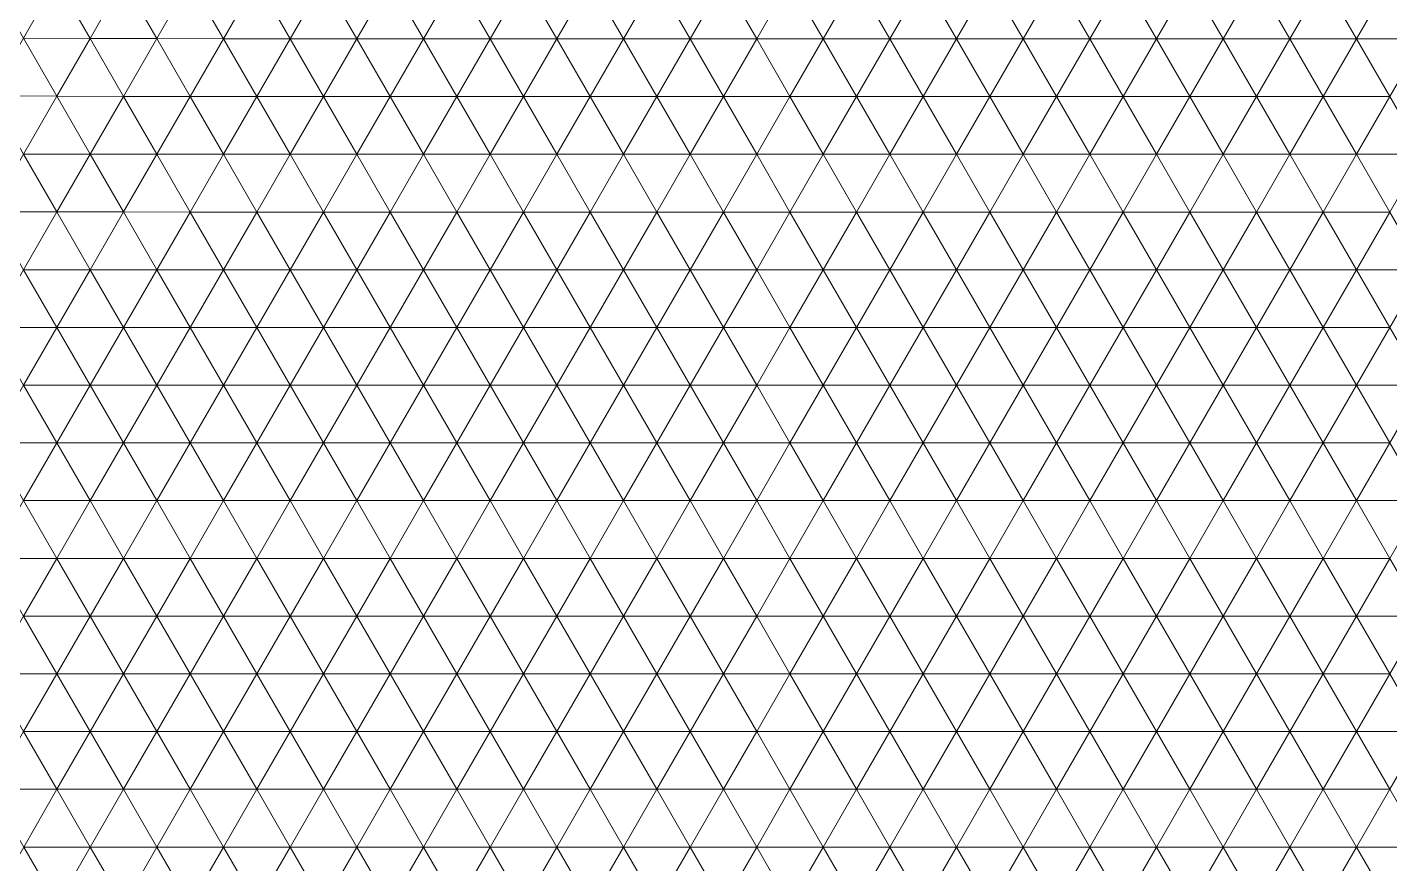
# Model space of a CAD drawing. Extents: x 1.2 to 53.9, y -43.5 to 3.2.
# Drawn here: x 33.82 to 37.909, y -31.849 to -29.338 of the extents above; entities that cross this region are included whole.
import ezdxf

# ---------------------------------------------------------------- set-up
doc = ezdxf.new("R2010")
doc.units = 0
doc.header["$MEASUREMENT"] = 0
doc.layers.add('layer', color=7, linetype='Continuous')

msp = doc.modelspace()

# ---------------------------------------------------------------- linework, layer by layer
at = {"layer": 'layer', "color": 47, "lineweight": 9}
for points in [[(33.7075, -29.1964), (33.8085, -29.3711), (33.9075, -29.1972)], [(33.8085, -29.3711), (34.0085, -29.3719), (33.9075, -29.1972)], [(33.9075, -29.1972), (34.0085, -29.3719), (34.108, -29.1982)], [(34.0085, -29.3719), (34.2087, -29.3725), (34.108, -29.1982)], [(34.108, -29.1982), (34.2087, -29.3725), (34.3084, -29.199)], [(34.2087, -29.3725), (34.4088, -29.3729), (34.3084, -29.199)], [(34.3084, -29.199), (34.4088, -29.3729), (34.5088, -29.1996)], [(34.4088, -29.3729), (34.609, -29.3732), (34.5088, -29.1996)], [(34.5088, -29.1996), (34.609, -29.3732), (34.7089, -29.1999)], [(34.609, -29.3732), (34.809, -29.3733), (34.7089, -29.1999)], [(34.7089, -29.1999), (34.809, -29.3733), (34.909, -29.2001)], [(34.809, -29.3733), (35.009, -29.3734), (34.909, -29.2001)], [(34.909, -29.2001), (35.009, -29.3734), (35.109, -29.2001)], [(35.009, -29.3734), (35.2091, -29.3734), (35.109, -29.2001)], [(35.109, -29.2001), (35.2091, -29.3734), (35.3091, -29.2002)], [(35.2091, -29.3734), (35.4091, -29.3734), (35.3091, -29.2002)], [(35.3091, -29.2002), (35.4091, -29.3734), (35.5091, -29.2002)], [(35.4091, -29.3734), (35.6091, -29.3734), (35.5091, -29.2002)], [(35.5091, -29.2002), (35.6091, -29.3734), (35.7091, -29.2002)], [(35.6091, -29.3734), (35.8091, -29.3734), (35.7091, -29.2002)], [(35.7091, -29.2002), (35.8091, -29.3734), (35.9091, -29.2002)], [(35.8091, -29.3734), (36.0091, -29.3734), (35.9091, -29.2002)], [(35.9091, -29.2002), (36.0091, -29.3734), (36.1091, -29.2002)], [(36.0091, -29.3734), (36.2091, -29.3734), (36.1091, -29.2002)], [(36.1091, -29.2002), (36.2091, -29.3734), (36.3091, -29.2002)], [(36.2091, -29.3734), (36.4091, -29.3734), (36.3091, -29.2002)], [(36.3091, -29.2002), (36.4091, -29.3734), (36.5091, -29.2002)], [(36.4091, -29.3734), (36.6091, -29.3734), (36.5091, -29.2002)], [(36.5091, -29.2002), (36.6091, -29.3734), (36.7091, -29.2002)], [(36.6091, -29.3734), (36.8091, -29.3734), (36.7091, -29.2002)], [(36.7091, -29.2002), (36.8091, -29.3734), (36.9091, -29.2002)], [(36.8091, -29.3734), (37.0091, -29.3734), (36.9091, -29.2002)], [(36.9091, -29.2002), (37.0091, -29.3734), (37.1091, -29.2002)], [(37.0091, -29.3734), (37.2091, -29.3734), (37.1091, -29.2002)], [(37.1091, -29.2002), (37.2091, -29.3734), (37.3091, -29.2002)], [(37.2091, -29.3734), (37.4091, -29.3734), (37.3091, -29.2002)], [(37.3091, -29.2002), (37.4091, -29.3734), (37.5091, -29.2002)], [(37.4091, -29.3734), (37.6091, -29.3734), (37.5091, -29.2002)], [(37.5091, -29.2002), (37.6091, -29.3734), (37.7091, -29.2002)], [(37.6091, -29.3734), (37.8091, -29.3734), (37.7091, -29.2002)], [(37.7091, -29.2002), (37.8091, -29.3734), (37.9091, -29.2002)], [(37.8091, -29.3734), (38.0091, -29.3734), (37.9091, -29.2002)], [(37.9091, -29.2002), (38.0091, -29.3734), (38.1091, -29.2002)], [(33.7087, -29.5446), (33.9088, -29.5455), (33.8085, -29.3711)], [(33.8085, -29.3711), (33.9088, -29.5455), (34.0085, -29.3719)], [(33.9088, -29.5455), (34.1089, -29.546), (34.0085, -29.3719)], [(34.0085, -29.3719), (34.1089, -29.546), (34.2087, -29.3725)], [(34.1089, -29.546), (34.3089, -29.5463), (34.2087, -29.3725)], [(34.2087, -29.3725), (34.3089, -29.5463), (34.4088, -29.3729)], [(34.3089, -29.5463), (34.509, -29.5464), (34.4088, -29.3729)], [(34.4088, -29.3729), (34.509, -29.5464), (34.609, -29.3732)], [(34.509, -29.5464), (34.709, -29.5465), (34.609, -29.3732)], [(34.609, -29.3732), (34.709, -29.5465), (34.809, -29.3733)], [(34.709, -29.5465), (34.9091, -29.5466), (34.809, -29.3733)], [(34.809, -29.3733), (34.9091, -29.5466), (35.009, -29.3734)], [(34.9091, -29.5466), (35.1091, -29.5466), (35.009, -29.3734)], [(35.009, -29.3734), (35.1091, -29.5466), (35.2091, -29.3734)], [(35.1091, -29.5466), (35.3091, -29.5466), (35.2091, -29.3734)], [(35.2091, -29.3734), (35.3091, -29.5466), (35.4091, -29.3734)], [(35.3091, -29.5466), (35.5091, -29.5466), (35.4091, -29.3734)], [(35.4091, -29.3734), (35.5091, -29.5466), (35.6091, -29.3734)], [(35.5091, -29.5466), (35.7091, -29.5466), (35.6091, -29.3734)], [(35.6091, -29.3734), (35.7091, -29.5466), (35.8091, -29.3734)], [(35.7091, -29.5466), (35.9091, -29.5466), (35.8091, -29.3734)], [(35.8091, -29.3734), (35.9091, -29.5466), (36.0091, -29.3734)], [(35.9091, -29.5466), (36.1091, -29.5466), (36.0091, -29.3734)], [(36.0091, -29.3734), (36.1091, -29.5466), (36.2091, -29.3734)], [(36.1091, -29.5466), (36.3091, -29.5466), (36.2091, -29.3734)], [(36.2091, -29.3734), (36.3091, -29.5466), (36.4091, -29.3734)], [(36.3091, -29.5466), (36.5091, -29.5466), (36.4091, -29.3734)], [(36.4091, -29.3734), (36.5091, -29.5466), (36.6091, -29.3734)], [(36.5091, -29.5466), (36.7091, -29.5466), (36.6091, -29.3734)], [(36.6091, -29.3734), (36.7091, -29.5466), (36.8091, -29.3734)], [(36.7091, -29.5466), (36.9091, -29.5466), (36.8091, -29.3734)], [(36.8091, -29.3734), (36.9091, -29.5466), (37.0091, -29.3734)], [(36.9091, -29.5466), (37.1091, -29.5466), (37.0091, -29.3734)], [(37.0091, -29.3734), (37.1091, -29.5466), (37.2091, -29.3734)], [(37.1091, -29.5466), (37.3091, -29.5466), (37.2091, -29.3734)], [(37.2091, -29.3734), (37.3091, -29.5466), (37.4091, -29.3734)], [(37.3091, -29.5466), (37.5091, -29.5466), (37.4091, -29.3734)], [(37.4091, -29.3734), (37.5091, -29.5466), (37.6091, -29.3734)], [(37.5091, -29.5466), (37.7091, -29.5466), (37.6091, -29.3734)], [(37.6091, -29.3734), (37.7091, -29.5466), (37.8091, -29.3734)], [(37.7091, -29.5466), (37.9091, -29.5466), (37.8091, -29.3734)], [(37.8091, -29.3734), (37.9091, -29.5466), (38.0091, -29.3734)], [(33.7087, -29.5446), (33.8089, -29.7189), (33.9088, -29.5455)], [(33.8089, -29.7189), (34.009, -29.7193), (33.9088, -29.5455)], [(33.9088, -29.5455), (34.009, -29.7193), (34.1089, -29.546)], [(34.009, -29.7193), (34.209, -29.7196), (34.1089, -29.546)], [(34.1089, -29.546), (34.209, -29.7196), (34.3089, -29.5463)], [(34.209, -29.7196), (34.409, -29.7197), (34.3089, -29.5463)], [(34.3089, -29.5463), (34.409, -29.7197), (34.509, -29.5464)], [(34.409, -29.7197), (34.609, -29.7198), (34.509, -29.5464)], [(34.509, -29.5464), (34.609, -29.7198), (34.709, -29.5465)], [(34.609, -29.7198), (34.8091, -29.7198), (34.709, -29.5465)], [(34.709, -29.5465), (34.8091, -29.7198), (34.9091, -29.5466)], [(34.8091, -29.7198), (35.0091, -29.7198), (34.9091, -29.5466)], [(34.9091, -29.5466), (35.0091, -29.7198), (35.1091, -29.5466)], [(35.0091, -29.7198), (35.2091, -29.7198), (35.1091, -29.5466)], [(35.1091, -29.5466), (35.2091, -29.7198), (35.3091, -29.5466)], [(35.2091, -29.7198), (35.4091, -29.7198), (35.3091, -29.5466)], [(35.3091, -29.5466), (35.4091, -29.7198), (35.5091, -29.5466)], [(35.4091, -29.7198), (35.6091, -29.7198), (35.5091, -29.5466)], [(35.5091, -29.5466), (35.6091, -29.7198), (35.7091, -29.5466)], [(35.6091, -29.7198), (35.8091, -29.7198), (35.7091, -29.5466)], [(35.7091, -29.5466), (35.8091, -29.7198), (35.9091, -29.5466)], [(35.8091, -29.7198), (36.0091, -29.7198), (35.9091, -29.5466)], [(35.9091, -29.5466), (36.0091, -29.7198), (36.1091, -29.5466)], [(36.0091, -29.7198), (36.2091, -29.7198), (36.1091, -29.5466)], [(36.1091, -29.5466), (36.2091, -29.7198), (36.3091, -29.5466)], [(36.2091, -29.7198), (36.4091, -29.7198), (36.3091, -29.5466)], [(36.3091, -29.5466), (36.4091, -29.7198), (36.5091, -29.5466)], [(36.4091, -29.7198), (36.6091, -29.7198), (36.5091, -29.5466)], [(36.5091, -29.5466), (36.6091, -29.7198), (36.7091, -29.5466)], [(36.6091, -29.7198), (36.8091, -29.7198), (36.7091, -29.5466)], [(36.7091, -29.5466), (36.8091, -29.7198), (36.9091, -29.5466)], [(36.8091, -29.7198), (37.0091, -29.7198), (36.9091, -29.5466)], [(36.9091, -29.5466), (37.0091, -29.7198), (37.1091, -29.5466)], [(37.0091, -29.7198), (37.2091, -29.7198), (37.1091, -29.5466)], [(37.1091, -29.5466), (37.2091, -29.7198), (37.3091, -29.5466)], [(37.2091, -29.7198), (37.4091, -29.7198), (37.3091, -29.5466)], [(37.3091, -29.5466), (37.4091, -29.7198), (37.5091, -29.5466)], [(37.4091, -29.7198), (37.6091, -29.7198), (37.5091, -29.5466)], [(37.5091, -29.5466), (37.6091, -29.7198), (37.7091, -29.5466)], [(37.6091, -29.7198), (37.8091, -29.7198), (37.7091, -29.5466)], [(37.7091, -29.5466), (37.8091, -29.7198), (37.9091, -29.5466)], [(37.8091, -29.7198), (38.0091, -29.7198), (37.9091, -29.5466)], [(33.7089, -29.8923), (33.909, -29.8927), (33.8089, -29.7189)], [(33.8089, -29.7189), (33.909, -29.8927), (34.009, -29.7193)], [(33.909, -29.8927), (34.109, -29.8928), (34.009, -29.7193)], [(34.009, -29.7193), (34.109, -29.8928), (34.209, -29.7196)], [(34.109, -29.8928), (34.309, -29.8929), (34.209, -29.7196)], [(34.209, -29.7196), (34.309, -29.8929), (34.409, -29.7197)], [(34.309, -29.8929), (34.5091, -29.893), (34.409, -29.7197)], [(34.409, -29.7197), (34.5091, -29.893), (34.609, -29.7198)], [(34.5091, -29.893), (34.7091, -29.893), (34.609, -29.7198)], [(34.609, -29.7198), (34.7091, -29.893), (34.8091, -29.7198)], [(34.7091, -29.893), (34.9091, -29.893), (34.8091, -29.7198)], [(34.8091, -29.7198), (34.9091, -29.893), (35.0091, -29.7198)], [(34.9091, -29.893), (35.1091, -29.893), (35.0091, -29.7198)], [(35.0091, -29.7198), (35.1091, -29.893), (35.2091, -29.7198)], [(35.1091, -29.893), (35.3091, -29.893), (35.2091, -29.7198)], [(35.2091, -29.7198), (35.3091, -29.893), (35.4091, -29.7198)], [(35.3091, -29.893), (35.5091, -29.893), (35.4091, -29.7198)], [(35.4091, -29.7198), (35.5091, -29.893), (35.6091, -29.7198)], [(35.5091, -29.893), (35.7091, -29.893), (35.6091, -29.7198)], [(35.6091, -29.7198), (35.7091, -29.893), (35.8091, -29.7198)], [(35.7091, -29.893), (35.9091, -29.893), (35.8091, -29.7198)], [(35.8091, -29.7198), (35.9091, -29.893), (36.0091, -29.7198)], [(35.9091, -29.893), (36.1091, -29.893), (36.0091, -29.7198)], [(36.0091, -29.7198), (36.1091, -29.893), (36.2091, -29.7198)], [(36.1091, -29.893), (36.3091, -29.893), (36.2091, -29.7198)], [(36.2091, -29.7198), (36.3091, -29.893), (36.4091, -29.7198)], [(36.3091, -29.893), (36.5091, -29.893), (36.4091, -29.7198)], [(36.4091, -29.7198), (36.5091, -29.893), (36.6091, -29.7198)], [(36.5091, -29.893), (36.7091, -29.893), (36.6091, -29.7198)], [(36.6091, -29.7198), (36.7091, -29.893), (36.8091, -29.7198)], [(36.7091, -29.893), (36.9091, -29.893), (36.8091, -29.7198)], [(36.8091, -29.7198), (36.9091, -29.893), (37.0091, -29.7198)], [(36.9091, -29.893), (37.1091, -29.893), (37.0091, -29.7198)], [(37.0091, -29.7198), (37.1091, -29.893), (37.2091, -29.7198)], [(37.1091, -29.893), (37.3091, -29.893), (37.2091, -29.7198)], [(37.2091, -29.7198), (37.3091, -29.893), (37.4091, -29.7198)], [(37.3091, -29.893), (37.5091, -29.893), (37.4091, -29.7198)], [(37.4091, -29.7198), (37.5091, -29.893), (37.6091, -29.7198)], [(37.5091, -29.893), (37.7091, -29.893), (37.6091, -29.7198)], [(37.6091, -29.7198), (37.7091, -29.893), (37.8091, -29.7198)], [(37.7091, -29.893), (37.9091, -29.893), (37.8091, -29.7198)], [(37.8091, -29.7198), (37.9091, -29.893), (38.0091, -29.7198)], [(33.7089, -29.8923), (33.809, -30.066), (33.909, -29.8927)], [(33.809, -30.066), (34.009, -30.0661), (33.909, -29.8927)], [(33.909, -29.8927), (34.009, -30.0661), (34.109, -29.8928)], [(34.009, -30.0661), (34.2091, -30.0662), (34.109, -29.8928)], [(34.109, -29.8928), (34.2091, -30.0662), (34.309, -29.8929)], [(34.2091, -30.0662), (34.4091, -30.0662), (34.309, -29.8929)], [(34.309, -29.8929), (34.4091, -30.0662), (34.5091, -29.893)], [(34.4091, -30.0662), (34.6091, -30.0662), (34.5091, -29.893)], [(34.5091, -29.893), (34.6091, -30.0662), (34.7091, -29.893)], [(34.6091, -30.0662), (34.8091, -30.0662), (34.7091, -29.893)], [(34.7091, -29.893), (34.8091, -30.0662), (34.9091, -29.893)], [(34.8091, -30.0662), (35.0091, -30.0662), (34.9091, -29.893)], [(34.9091, -29.893), (35.0091, -30.0662), (35.1091, -29.893)], [(35.0091, -30.0662), (35.2091, -30.0662), (35.1091, -29.893)], [(35.1091, -29.893), (35.2091, -30.0662), (35.3091, -29.893)], [(35.2091, -30.0662), (35.4091, -30.0662), (35.3091, -29.893)], [(35.3091, -29.893), (35.4091, -30.0662), (35.5091, -29.893)], [(35.4091, -30.0662), (35.6091, -30.0662), (35.5091, -29.893)], [(35.5091, -29.893), (35.6091, -30.0662), (35.7091, -29.893)], [(35.6091, -30.0662), (35.8091, -30.0662), (35.7091, -29.893)], [(35.7091, -29.893), (35.8091, -30.0662), (35.9091, -29.893)], [(35.8091, -30.0662), (36.0091, -30.0662), (35.9091, -29.893)], [(35.9091, -29.893), (36.0091, -30.0662), (36.1091, -29.893)], [(36.0091, -30.0662), (36.2091, -30.0662), (36.1091, -29.893)], [(36.1091, -29.893), (36.2091, -30.0662), (36.3091, -29.893)], [(36.2091, -30.0662), (36.4091, -30.0662), (36.3091, -29.893)], [(36.3091, -29.893), (36.4091, -30.0662), (36.5091, -29.893)], [(36.4091, -30.0662), (36.6091, -30.0662), (36.5091, -29.893)], [(36.5091, -29.893), (36.6091, -30.0662), (36.7091, -29.893)], [(36.6091, -30.0662), (36.8091, -30.0662), (36.7091, -29.893)], [(36.7091, -29.893), (36.8091, -30.0662), (36.9091, -29.893)], [(36.8091, -30.0662), (37.0091, -30.0662), (36.9091, -29.893)], [(36.9091, -29.893), (37.0091, -30.0662), (37.1091, -29.893)], [(37.0091, -30.0662), (37.2091, -30.0662), (37.1091, -29.893)], [(37.1091, -29.893), (37.2091, -30.0662), (37.3091, -29.893)], [(37.2091, -30.0662), (37.4091, -30.0662), (37.3091, -29.893)], [(37.3091, -29.893), (37.4091, -30.0662), (37.5091, -29.893)], [(37.4091, -30.0662), (37.6091, -30.0662), (37.5091, -29.893)], [(37.5091, -29.893), (37.6091, -30.0662), (37.7091, -29.893)], [(37.6091, -30.0662), (37.8091, -30.0662), (37.7091, -29.893)], [(37.7091, -29.893), (37.8091, -30.0662), (37.9091, -29.893)], [(37.8091, -30.0662), (38.0091, -30.0662), (37.9091, -29.893)], [(33.709, -30.2392), (33.909, -30.2393), (33.809, -30.066)], [(33.809, -30.066), (33.909, -30.2393), (34.009, -30.0661)], [(33.909, -30.2393), (34.1091, -30.2394), (34.009, -30.0661)], [(34.009, -30.0661), (34.1091, -30.2394), (34.2091, -30.0662)], [(34.1091, -30.2394), (34.3091, -30.2394), (34.2091, -30.0662)], [(34.2091, -30.0662), (34.3091, -30.2394), (34.4091, -30.0662)], [(34.3091, -30.2394), (34.5091, -30.2394), (34.4091, -30.0662)], [(34.4091, -30.0662), (34.5091, -30.2394), (34.6091, -30.0662)], [(34.5091, -30.2394), (34.7091, -30.2394), (34.6091, -30.0662)], [(34.6091, -30.0662), (34.7091, -30.2394), (34.8091, -30.0662)], [(34.7091, -30.2394), (34.9091, -30.2394), (34.8091, -30.0662)], [(34.8091, -30.0662), (34.9091, -30.2394), (35.0091, -30.0662)], [(34.9091, -30.2394), (35.1091, -30.2394), (35.0091, -30.0662)], [(35.0091, -30.0662), (35.1091, -30.2394), (35.2091, -30.0662)], [(35.1091, -30.2394), (35.3091, -30.2394), (35.2091, -30.0662)], [(35.2091, -30.0662), (35.3091, -30.2394), (35.4091, -30.0662)], [(35.3091, -30.2394), (35.5091, -30.2394), (35.4091, -30.0662)], [(35.4091, -30.0662), (35.5091, -30.2394), (35.6091, -30.0662)], [(35.5091, -30.2394), (35.7091, -30.2394), (35.6091, -30.0662)], [(35.6091, -30.0662), (35.7091, -30.2394), (35.8091, -30.0662)], [(35.7091, -30.2394), (35.9091, -30.2394), (35.8091, -30.0662)], [(35.8091, -30.0662), (35.9091, -30.2394), (36.0091, -30.0662)], [(35.9091, -30.2394), (36.1091, -30.2394), (36.0091, -30.0662)], [(36.0091, -30.0662), (36.1091, -30.2394), (36.2091, -30.0662)], [(36.1091, -30.2394), (36.3091, -30.2394), (36.2091, -30.0662)], [(36.2091, -30.0662), (36.3091, -30.2394), (36.4091, -30.0662)], [(36.3091, -30.2394), (36.5091, -30.2394), (36.4091, -30.0662)], [(36.4091, -30.0662), (36.5091, -30.2394), (36.6091, -30.0662)], [(36.5091, -30.2394), (36.7091, -30.2394), (36.6091, -30.0662)], [(36.6091, -30.0662), (36.7091, -30.2394), (36.8091, -30.0662)], [(36.7091, -30.2394), (36.9091, -30.2394), (36.8091, -30.0662)], [(36.8091, -30.0662), (36.9091, -30.2394), (37.0091, -30.0662)], [(36.9091, -30.2394), (37.1091, -30.2394), (37.0091, -30.0662)], [(37.0091, -30.0662), (37.1091, -30.2394), (37.2091, -30.0662)], [(37.1091, -30.2394), (37.3091, -30.2394), (37.2091, -30.0662)], [(37.2091, -30.0662), (37.3091, -30.2394), (37.4091, -30.0662)], [(37.3091, -30.2394), (37.5091, -30.2394), (37.4091, -30.0662)], [(37.4091, -30.0662), (37.5091, -30.2394), (37.6091, -30.0662)], [(37.5091, -30.2394), (37.7091, -30.2394), (37.6091, -30.0662)], [(37.6091, -30.0662), (37.7091, -30.2394), (37.8091, -30.0662)], [(37.7091, -30.2394), (37.9091, -30.2394), (37.8091, -30.0662)], [(37.8091, -30.0662), (37.9091, -30.2394), (38.0091, -30.0662)], [(33.709, -30.2392), (33.809, -30.4126), (33.909, -30.2393)], [(33.809, -30.4126), (34.0091, -30.4126), (33.909, -30.2393)], [(33.909, -30.2393), (34.0091, -30.4126), (34.1091, -30.2394)], [(34.0091, -30.4126), (34.2091, -30.4126), (34.1091, -30.2394)], [(34.1091, -30.2394), (34.2091, -30.4126), (34.3091, -30.2394)], [(34.2091, -30.4126), (34.4091, -30.4126), (34.3091, -30.2394)], [(34.3091, -30.2394), (34.4091, -30.4126), (34.5091, -30.2394)], [(34.4091, -30.4126), (34.6091, -30.4126), (34.5091, -30.2394)], [(34.5091, -30.2394), (34.6091, -30.4126), (34.7091, -30.2394)], [(34.6091, -30.4126), (34.8091, -30.4126), (34.7091, -30.2394)], [(34.7091, -30.2394), (34.8091, -30.4126), (34.9091, -30.2394)], [(34.8091, -30.4126), (35.0091, -30.4126), (34.9091, -30.2394)], [(34.9091, -30.2394), (35.0091, -30.4126), (35.1091, -30.2394)], [(35.0091, -30.4126), (35.2091, -30.4126), (35.1091, -30.2394)], [(35.1091, -30.2394), (35.2091, -30.4126), (35.3091, -30.2394)], [(35.2091, -30.4126), (35.4091, -30.4126), (35.3091, -30.2394)], [(35.3091, -30.2394), (35.4091, -30.4126), (35.5091, -30.2394)], [(35.4091, -30.4126), (35.6091, -30.4126), (35.5091, -30.2394)], [(35.5091, -30.2394), (35.6091, -30.4126), (35.7091, -30.2394)], [(35.6091, -30.4126), (35.8091, -30.4126), (35.7091, -30.2394)], [(35.7091, -30.2394), (35.8091, -30.4126), (35.9091, -30.2394)], [(35.8091, -30.4126), (36.0091, -30.4126), (35.9091, -30.2394)], [(35.9091, -30.2394), (36.0091, -30.4126), (36.1091, -30.2394)], [(36.0091, -30.4126), (36.2091, -30.4126), (36.1091, -30.2394)], [(36.1091, -30.2394), (36.2091, -30.4126), (36.3091, -30.2394)], [(36.2091, -30.4126), (36.4091, -30.4126), (36.3091, -30.2394)], [(36.3091, -30.2394), (36.4091, -30.4126), (36.5091, -30.2394)], [(36.4091, -30.4126), (36.6091, -30.4126), (36.5091, -30.2394)], [(36.5091, -30.2394), (36.6091, -30.4126), (36.7091, -30.2394)], [(36.6091, -30.4126), (36.8091, -30.4126), (36.7091, -30.2394)], [(36.7091, -30.2394), (36.8091, -30.4126), (36.9091, -30.2394)], [(36.8091, -30.4126), (37.0091, -30.4126), (36.9091, -30.2394)], [(36.9091, -30.2394), (37.0091, -30.4126), (37.1091, -30.2394)], [(37.0091, -30.4126), (37.2091, -30.4126), (37.1091, -30.2394)], [(37.1091, -30.2394), (37.2091, -30.4126), (37.3091, -30.2394)], [(37.2091, -30.4126), (37.4091, -30.4126), (37.3091, -30.2394)], [(37.3091, -30.2394), (37.4091, -30.4126), (37.5091, -30.2394)], [(37.4091, -30.4126), (37.6091, -30.4126), (37.5091, -30.2394)], [(37.5091, -30.2394), (37.6091, -30.4126), (37.7091, -30.2394)], [(37.6091, -30.4126), (37.8091, -30.4126), (37.7091, -30.2394)], [(37.7091, -30.2394), (37.8091, -30.4126), (37.9091, -30.2394)], [(37.8091, -30.4126), (38.0091, -30.4126), (37.9091, -30.2394)], [(33.709, -30.5858), (33.9091, -30.5858), (33.809, -30.4126)], [(33.809, -30.4126), (33.9091, -30.5858), (34.0091, -30.4126)], [(33.9091, -30.5858), (34.1091, -30.5858), (34.0091, -30.4126)], [(34.0091, -30.4126), (34.1091, -30.5858), (34.2091, -30.4126)], [(34.1091, -30.5858), (34.3091, -30.5858), (34.2091, -30.4126)], [(34.2091, -30.4126), (34.3091, -30.5858), (34.4091, -30.4126)], [(34.3091, -30.5858), (34.5091, -30.5858), (34.4091, -30.4126)], [(34.4091, -30.4126), (34.5091, -30.5858), (34.6091, -30.4126)], [(34.5091, -30.5858), (34.7091, -30.5858), (34.6091, -30.4126)], [(34.6091, -30.4126), (34.7091, -30.5858), (34.8091, -30.4126)], [(34.7091, -30.5858), (34.9091, -30.5858), (34.8091, -30.4126)], [(34.8091, -30.4126), (34.9091, -30.5858), (35.0091, -30.4126)], [(34.9091, -30.5858), (35.1091, -30.5858), (35.0091, -30.4126)], [(35.0091, -30.4126), (35.1091, -30.5858), (35.2091, -30.4126)], [(35.1091, -30.5858), (35.3091, -30.5858), (35.2091, -30.4126)], [(35.2091, -30.4126), (35.3091, -30.5858), (35.4091, -30.4126)], [(35.3091, -30.5858), (35.5091, -30.5858), (35.4091, -30.4126)], [(35.4091, -30.4126), (35.5091, -30.5858), (35.6091, -30.4126)], [(35.5091, -30.5858), (35.7091, -30.5858), (35.6091, -30.4126)], [(35.6091, -30.4126), (35.7091, -30.5858), (35.8091, -30.4126)], [(35.7091, -30.5858), (35.9091, -30.5858), (35.8091, -30.4126)], [(35.8091, -30.4126), (35.9091, -30.5858), (36.0091, -30.4126)], [(35.9091, -30.5858), (36.1091, -30.5858), (36.0091, -30.4126)], [(36.0091, -30.4126), (36.1091, -30.5858), (36.2091, -30.4126)], [(36.1091, -30.5858), (36.3091, -30.5858), (36.2091, -30.4126)], [(36.2091, -30.4126), (36.3091, -30.5858), (36.4091, -30.4126)], [(36.3091, -30.5858), (36.5091, -30.5858), (36.4091, -30.4126)], [(36.4091, -30.4126), (36.5091, -30.5858), (36.6091, -30.4126)], [(36.5091, -30.5858), (36.7091, -30.5858), (36.6091, -30.4126)], [(36.6091, -30.4126), (36.7091, -30.5858), (36.8091, -30.4126)], [(36.7091, -30.5858), (36.9091, -30.5858), (36.8091, -30.4126)], [(36.8091, -30.4126), (36.9091, -30.5858), (37.0091, -30.4126)], [(36.9091, -30.5858), (37.1091, -30.5858), (37.0091, -30.4126)], [(37.0091, -30.4126), (37.1091, -30.5858), (37.2091, -30.4126)], [(37.1091, -30.5858), (37.3091, -30.5858), (37.2091, -30.4126)], [(37.2091, -30.4126), (37.3091, -30.5858), (37.4091, -30.4126)], [(37.3091, -30.5858), (37.5091, -30.5858), (37.4091, -30.4126)], [(37.4091, -30.4126), (37.5091, -30.5858), (37.6091, -30.4126)], [(37.5091, -30.5858), (37.7091, -30.5858), (37.6091, -30.4126)], [(37.6091, -30.4126), (37.7091, -30.5858), (37.8091, -30.4126)], [(37.7091, -30.5858), (37.9091, -30.5858), (37.8091, -30.4126)], [(37.8091, -30.4126), (37.9091, -30.5858), (38.0091, -30.4126)], [(33.709, -30.5858), (33.8091, -30.759), (33.9091, -30.5858)], [(33.8091, -30.759), (34.0091, -30.759), (33.9091, -30.5858)], [(33.9091, -30.5858), (34.0091, -30.759), (34.1091, -30.5858)], [(34.0091, -30.759), (34.2091, -30.759), (34.1091, -30.5858)], [(34.1091, -30.5858), (34.2091, -30.759), (34.3091, -30.5858)], [(34.2091, -30.759), (34.4091, -30.759), (34.3091, -30.5858)], [(34.3091, -30.5858), (34.4091, -30.759), (34.5091, -30.5858)], [(34.4091, -30.759), (34.6091, -30.759), (34.5091, -30.5858)], [(34.5091, -30.5858), (34.6091, -30.759), (34.7091, -30.5858)], [(34.6091, -30.759), (34.8091, -30.759), (34.7091, -30.5858)], [(34.7091, -30.5858), (34.8091, -30.759), (34.9091, -30.5858)], [(34.8091, -30.759), (35.0091, -30.759), (34.9091, -30.5858)], [(34.9091, -30.5858), (35.0091, -30.759), (35.1091, -30.5858)], [(35.0091, -30.759), (35.2091, -30.759), (35.1091, -30.5858)], [(35.1091, -30.5858), (35.2091, -30.759), (35.3091, -30.5858)], [(35.2091, -30.759), (35.4091, -30.759), (35.3091, -30.5858)], [(35.3091, -30.5858), (35.4091, -30.759), (35.5091, -30.5858)], [(35.4091, -30.759), (35.6091, -30.759), (35.5091, -30.5858)], [(35.5091, -30.5858), (35.6091, -30.759), (35.7091, -30.5858)], [(35.6091, -30.759), (35.8091, -30.759), (35.7091, -30.5858)], [(35.7091, -30.5858), (35.8091, -30.759), (35.9091, -30.5858)], [(35.8091, -30.759), (36.0091, -30.759), (35.9091, -30.5858)], [(35.9091, -30.5858), (36.0091, -30.759), (36.1091, -30.5858)], [(36.0091, -30.759), (36.2091, -30.759), (36.1091, -30.5858)], [(36.1091, -30.5858), (36.2091, -30.759), (36.3091, -30.5858)], [(36.2091, -30.759), (36.4091, -30.759), (36.3091, -30.5858)], [(36.3091, -30.5858), (36.4091, -30.759), (36.5091, -30.5858)], [(36.4091, -30.759), (36.6091, -30.759), (36.5091, -30.5858)], [(36.5091, -30.5858), (36.6091, -30.759), (36.7091, -30.5858)], [(36.6091, -30.759), (36.8091, -30.759), (36.7091, -30.5858)], [(36.7091, -30.5858), (36.8091, -30.759), (36.9091, -30.5858)], [(36.8091, -30.759), (37.0091, -30.759), (36.9091, -30.5858)], [(36.9091, -30.5858), (37.0091, -30.759), (37.1091, -30.5858)], [(37.0091, -30.759), (37.2091, -30.759), (37.1091, -30.5858)], [(37.1091, -30.5858), (37.2091, -30.759), (37.3091, -30.5858)], [(37.2091, -30.759), (37.4091, -30.759), (37.3091, -30.5858)], [(37.3091, -30.5858), (37.4091, -30.759), (37.5091, -30.5858)], [(37.4091, -30.759), (37.6091, -30.759), (37.5091, -30.5858)], [(37.5091, -30.5858), (37.6091, -30.759), (37.7091, -30.5858)], [(37.6091, -30.759), (37.8091, -30.759), (37.7091, -30.5858)], [(37.7091, -30.5858), (37.8091, -30.759), (37.9091, -30.5858)], [(37.8091, -30.759), (38.0091, -30.759), (37.9091, -30.5858)], [(33.9091, -30.9322), (33.8091, -30.759), (33.709, -30.9322)], [(34.0091, -30.759), (33.8091, -30.759), (33.9091, -30.9322)], [(34.1091, -30.9322), (34.0091, -30.759), (33.9091, -30.9322)], [(34.2091, -30.759), (34.0091, -30.759), (34.1091, -30.9322)], [(34.3091, -30.9323), (34.2091, -30.759), (34.1091, -30.9322)], [(34.4091, -30.759), (34.2091, -30.759), (34.3091, -30.9323)], [(34.5091, -30.9323), (34.4091, -30.759), (34.3091, -30.9323)], [(34.6091, -30.759), (34.4091, -30.759), (34.5091, -30.9323)], [(34.7091, -30.9323), (34.6091, -30.759), (34.5091, -30.9323)], [(34.8091, -30.759), (34.6091, -30.759), (34.7091, -30.9323)], [(34.9091, -30.9323), (34.8091, -30.759), (34.7091, -30.9323)], [(35.0091, -30.759), (34.8091, -30.759), (34.9091, -30.9323)], [(35.1091, -30.9323), (35.0091, -30.759), (34.9091, -30.9323)], [(35.2091, -30.759), (35.0091, -30.759), (35.1091, -30.9323)], [(35.3091, -30.9323), (35.2091, -30.759), (35.1091, -30.9323)], [(35.4091, -30.759), (35.2091, -30.759), (35.3091, -30.9323)], [(35.5091, -30.9323), (35.4091, -30.759), (35.3091, -30.9323)], [(35.6091, -30.759), (35.4091, -30.759), (35.5091, -30.9323)], [(35.7091, -30.9323), (35.6091, -30.759), (35.5091, -30.9323)], [(35.8091, -30.759), (35.6091, -30.759), (35.7091, -30.9323)], [(35.9091, -30.9323), (35.8091, -30.759), (35.7091, -30.9323)], [(36.0091, -30.759), (35.8091, -30.759), (35.9091, -30.9323)], [(36.1091, -30.9323), (36.0091, -30.759), (35.9091, -30.9323)], [(36.2091, -30.759), (36.0091, -30.759), (36.1091, -30.9323)], [(36.3091, -30.9323), (36.2091, -30.759), (36.1091, -30.9323)], [(36.4091, -30.759), (36.2091, -30.759), (36.3091, -30.9323)], [(36.5091, -30.9323), (36.4091, -30.759), (36.3091, -30.9323)], [(36.6091, -30.759), (36.4091, -30.759), (36.5091, -30.9323)], [(36.7091, -30.9323), (36.6091, -30.759), (36.5091, -30.9323)], [(36.8091, -30.759), (36.6091, -30.759), (36.7091, -30.9323)], [(36.9091, -30.9323), (36.8091, -30.759), (36.7091, -30.9323)], [(37.0091, -30.759), (36.8091, -30.759), (36.9091, -30.9323)], [(37.1091, -30.9323), (37.0091, -30.759), (36.9091, -30.9323)], [(37.2091, -30.759), (37.0091, -30.759), (37.1091, -30.9323)], [(37.3091, -30.9323), (37.2091, -30.759), (37.1091, -30.9323)], [(37.4091, -30.759), (37.2091, -30.759), (37.3091, -30.9323)], [(37.5091, -30.9323), (37.4091, -30.759), (37.3091, -30.9323)], [(37.6091, -30.759), (37.4091, -30.759), (37.5091, -30.9323)], [(37.7091, -30.9323), (37.6091, -30.759), (37.5091, -30.9323)], [(37.8091, -30.759), (37.6091, -30.759), (37.7091, -30.9323)], [(37.9091, -30.9323), (37.8091, -30.759), (37.7091, -30.9323)], [(38.0091, -30.759), (37.8091, -30.759), (37.9091, -30.9323)], [(33.9091, -30.9322), (33.709, -30.9322), (33.809, -31.1054)], [(34.0091, -31.1055), (33.9091, -30.9322), (33.809, -31.1054)], [(34.1091, -30.9322), (33.9091, -30.9322), (34.0091, -31.1055)], [(34.2091, -31.1055), (34.1091, -30.9322), (34.0091, -31.1055)], [(34.3091, -30.9323), (34.1091, -30.9322), (34.2091, -31.1055)], [(34.4091, -31.1055), (34.3091, -30.9323), (34.2091, -31.1055)], [(34.5091, -30.9323), (34.3091, -30.9323), (34.4091, -31.1055)], [(34.6091, -31.1055), (34.5091, -30.9323), (34.4091, -31.1055)], [(34.7091, -30.9323), (34.5091, -30.9323), (34.6091, -31.1055)], [(34.8091, -31.1055), (34.7091, -30.9323), (34.6091, -31.1055)], [(34.9091, -30.9323), (34.7091, -30.9323), (34.8091, -31.1055)], [(35.0091, -31.1055), (34.9091, -30.9323), (34.8091, -31.1055)], [(35.1091, -30.9323), (34.9091, -30.9323), (35.0091, -31.1055)], [(35.2091, -31.1055), (35.1091, -30.9323), (35.0091, -31.1055)], [(35.3091, -30.9323), (35.1091, -30.9323), (35.2091, -31.1055)], [(35.4091, -31.1055), (35.3091, -30.9323), (35.2091, -31.1055)], [(35.5091, -30.9323), (35.3091, -30.9323), (35.4091, -31.1055)], [(35.6091, -31.1055), (35.5091, -30.9323), (35.4091, -31.1055)], [(35.7091, -30.9323), (35.5091, -30.9323), (35.6091, -31.1055)], [(35.8091, -31.1055), (35.7091, -30.9323), (35.6091, -31.1055)], [(35.9091, -30.9323), (35.7091, -30.9323), (35.8091, -31.1055)], [(36.0091, -31.1055), (35.9091, -30.9323), (35.8091, -31.1055)], [(36.1091, -30.9323), (35.9091, -30.9323), (36.0091, -31.1055)], [(36.2091, -31.1055), (36.1091, -30.9323), (36.0091, -31.1055)], [(36.3091, -30.9323), (36.1091, -30.9323), (36.2091, -31.1055)], [(36.4091, -31.1055), (36.3091, -30.9323), (36.2091, -31.1055)], [(36.5091, -30.9323), (36.3091, -30.9323), (36.4091, -31.1055)], [(36.6091, -31.1055), (36.5091, -30.9323), (36.4091, -31.1055)], [(36.7091, -30.9323), (36.5091, -30.9323), (36.6091, -31.1055)], [(36.8091, -31.1055), (36.7091, -30.9323), (36.6091, -31.1055)], [(36.9091, -30.9323), (36.7091, -30.9323), (36.8091, -31.1055)], [(37.0091, -31.1055), (36.9091, -30.9323), (36.8091, -31.1055)], [(37.1091, -30.9323), (36.9091, -30.9323), (37.0091, -31.1055)], [(37.2091, -31.1055), (37.1091, -30.9323), (37.0091, -31.1055)], [(37.3091, -30.9323), (37.1091, -30.9323), (37.2091, -31.1055)], [(37.4091, -31.1055), (37.3091, -30.9323), (37.2091, -31.1055)], [(37.5091, -30.9323), (37.3091, -30.9323), (37.4091, -31.1055)], [(37.6091, -31.1055), (37.5091, -30.9323), (37.4091, -31.1055)], [(37.7091, -30.9323), (37.5091, -30.9323), (37.6091, -31.1055)], [(37.8091, -31.1055), (37.7091, -30.9323), (37.6091, -31.1055)], [(37.9091, -30.9323), (37.7091, -30.9323), (37.8091, -31.1055)], [(38.0091, -31.1055), (37.9091, -30.9323), (37.8091, -31.1055)], [(33.9091, -31.2787), (33.809, -31.1054), (33.709, -31.2786)], [(34.0091, -31.1055), (33.809, -31.1054), (33.9091, -31.2787)], [(34.1091, -31.2787), (34.0091, -31.1055), (33.9091, -31.2787)], [(34.2091, -31.1055), (34.0091, -31.1055), (34.1091, -31.2787)], [(34.3091, -31.2787), (34.2091, -31.1055), (34.1091, -31.2787)], [(34.4091, -31.1055), (34.2091, -31.1055), (34.3091, -31.2787)], [(34.5091, -31.2787), (34.4091, -31.1055), (34.3091, -31.2787)], [(34.6091, -31.1055), (34.4091, -31.1055), (34.5091, -31.2787)], [(34.7091, -31.2787), (34.6091, -31.1055), (34.5091, -31.2787)], [(34.8091, -31.1055), (34.6091, -31.1055), (34.7091, -31.2787)], [(34.9091, -31.2787), (34.8091, -31.1055), (34.7091, -31.2787)], [(35.0091, -31.1055), (34.8091, -31.1055), (34.9091, -31.2787)], [(35.1091, -31.2787), (35.0091, -31.1055), (34.9091, -31.2787)], [(35.2091, -31.1055), (35.0091, -31.1055), (35.1091, -31.2787)], [(35.3091, -31.2787), (35.2091, -31.1055), (35.1091, -31.2787)], [(35.4091, -31.1055), (35.2091, -31.1055), (35.3091, -31.2787)], [(35.5091, -31.2787), (35.4091, -31.1055), (35.3091, -31.2787)], [(35.6091, -31.1055), (35.4091, -31.1055), (35.5091, -31.2787)], [(35.7091, -31.2787), (35.6091, -31.1055), (35.5091, -31.2787)], [(35.8091, -31.1055), (35.6091, -31.1055), (35.7091, -31.2787)], [(35.9091, -31.2787), (35.8091, -31.1055), (35.7091, -31.2787)], [(36.0091, -31.1055), (35.8091, -31.1055), (35.9091, -31.2787)], [(36.1091, -31.2787), (36.0091, -31.1055), (35.9091, -31.2787)], [(36.2091, -31.1055), (36.0091, -31.1055), (36.1091, -31.2787)], [(36.3091, -31.2787), (36.2091, -31.1055), (36.1091, -31.2787)], [(36.4091, -31.1055), (36.2091, -31.1055), (36.3091, -31.2787)], [(36.5091, -31.2787), (36.4091, -31.1055), (36.3091, -31.2787)], [(36.6091, -31.1055), (36.4091, -31.1055), (36.5091, -31.2787)], [(36.7091, -31.2787), (36.6091, -31.1055), (36.5091, -31.2787)], [(36.8091, -31.1055), (36.6091, -31.1055), (36.7091, -31.2787)], [(36.9091, -31.2787), (36.8091, -31.1055), (36.7091, -31.2787)], [(37.0091, -31.1055), (36.8091, -31.1055), (36.9091, -31.2787)], [(37.1091, -31.2787), (37.0091, -31.1055), (36.9091, -31.2787)], [(37.2091, -31.1055), (37.0091, -31.1055), (37.1091, -31.2787)], [(37.3091, -31.2787), (37.2091, -31.1055), (37.1091, -31.2787)], [(37.4091, -31.1055), (37.2091, -31.1055), (37.3091, -31.2787)], [(37.5091, -31.2787), (37.4091, -31.1055), (37.3091, -31.2787)], [(37.6091, -31.1055), (37.4091, -31.1055), (37.5091, -31.2787)], [(37.7091, -31.2787), (37.6091, -31.1055), (37.5091, -31.2787)], [(37.8091, -31.1055), (37.6091, -31.1055), (37.7091, -31.2787)], [(37.9091, -31.2787), (37.8091, -31.1055), (37.7091, -31.2787)], [(38.0091, -31.1055), (37.8091, -31.1055), (37.9091, -31.2787)], [(33.9091, -31.2787), (33.709, -31.2786), (33.809, -31.4519)], [(34.0091, -31.4519), (33.9091, -31.2787), (33.809, -31.4519)], [(34.1091, -31.2787), (33.9091, -31.2787), (34.0091, -31.4519)], [(34.2091, -31.4519), (34.1091, -31.2787), (34.0091, -31.4519)], [(34.3091, -31.2787), (34.1091, -31.2787), (34.2091, -31.4519)], [(34.4091, -31.4519), (34.3091, -31.2787), (34.2091, -31.4519)], [(34.5091, -31.2787), (34.3091, -31.2787), (34.4091, -31.4519)], [(34.6091, -31.4519), (34.5091, -31.2787), (34.4091, -31.4519)], [(34.7091, -31.2787), (34.5091, -31.2787), (34.6091, -31.4519)], [(34.8091, -31.4519), (34.7091, -31.2787), (34.6091, -31.4519)], [(34.9091, -31.2787), (34.7091, -31.2787), (34.8091, -31.4519)], [(35.0091, -31.4519), (34.9091, -31.2787), (34.8091, -31.4519)], [(35.1091, -31.2787), (34.9091, -31.2787), (35.0091, -31.4519)], [(35.2091, -31.4519), (35.1091, -31.2787), (35.0091, -31.4519)], [(35.3091, -31.2787), (35.1091, -31.2787), (35.2091, -31.4519)], [(35.4091, -31.4519), (35.3091, -31.2787), (35.2091, -31.4519)], [(35.5091, -31.2787), (35.3091, -31.2787), (35.4091, -31.4519)], [(35.6091, -31.4519), (35.5091, -31.2787), (35.4091, -31.4519)], [(35.7091, -31.2787), (35.5091, -31.2787), (35.6091, -31.4519)], [(35.8091, -31.4519), (35.7091, -31.2787), (35.6091, -31.4519)], [(35.9091, -31.2787), (35.7091, -31.2787), (35.8091, -31.4519)], [(36.0091, -31.4519), (35.9091, -31.2787), (35.8091, -31.4519)], [(36.1091, -31.2787), (35.9091, -31.2787), (36.0091, -31.4519)], [(36.2091, -31.4519), (36.1091, -31.2787), (36.0091, -31.4519)], [(36.3091, -31.2787), (36.1091, -31.2787), (36.2091, -31.4519)], [(36.4091, -31.4519), (36.3091, -31.2787), (36.2091, -31.4519)], [(36.5091, -31.2787), (36.3091, -31.2787), (36.4091, -31.4519)], [(36.6091, -31.4519), (36.5091, -31.2787), (36.4091, -31.4519)], [(36.7091, -31.2787), (36.5091, -31.2787), (36.6091, -31.4519)], [(36.8091, -31.4519), (36.7091, -31.2787), (36.6091, -31.4519)], [(36.9091, -31.2787), (36.7091, -31.2787), (36.8091, -31.4519)], [(37.0091, -31.4519), (36.9091, -31.2787), (36.8091, -31.4519)], [(37.1091, -31.2787), (36.9091, -31.2787), (37.0091, -31.4519)], [(37.2091, -31.4519), (37.1091, -31.2787), (37.0091, -31.4519)], [(37.3091, -31.2787), (37.1091, -31.2787), (37.2091, -31.4519)], [(37.4091, -31.4519), (37.3091, -31.2787), (37.2091, -31.4519)], [(37.5091, -31.2787), (37.3091, -31.2787), (37.4091, -31.4519)], [(37.6091, -31.4519), (37.5091, -31.2787), (37.4091, -31.4519)], [(37.7091, -31.2787), (37.5091, -31.2787), (37.6091, -31.4519)], [(37.8091, -31.4519), (37.7091, -31.2787), (37.6091, -31.4519)], [(37.9091, -31.2787), (37.7091, -31.2787), (37.8091, -31.4519)], [(38.0091, -31.4519), (37.9091, -31.2787), (37.8091, -31.4519)], [(33.9091, -31.6252), (33.809, -31.4519), (33.7091, -31.6251)], [(34.0091, -31.4519), (33.809, -31.4519), (33.9091, -31.6252)], [(34.1092, -31.6251), (34.0091, -31.4519), (33.9091, -31.6252)], [(34.2091, -31.4519), (34.0091, -31.4519), (34.1092, -31.6251)], [(34.3091, -31.6251), (34.2091, -31.4519), (34.1092, -31.6251)], [(34.4091, -31.4519), (34.2091, -31.4519), (34.3091, -31.6251)], [(34.5091, -31.6251), (34.4091, -31.4519), (34.3091, -31.6251)], [(34.6091, -31.4519), (34.4091, -31.4519), (34.5091, -31.6251)], [(34.7091, -31.6251), (34.6091, -31.4519), (34.5091, -31.6251)], [(34.8091, -31.4519), (34.6091, -31.4519), (34.7091, -31.6251)], [(34.9091, -31.6251), (34.8091, -31.4519), (34.7091, -31.6251)], [(35.0091, -31.4519), (34.8091, -31.4519), (34.9091, -31.6251)], [(35.1091, -31.6251), (35.0091, -31.4519), (34.9091, -31.6251)], [(35.2091, -31.4519), (35.0091, -31.4519), (35.1091, -31.6251)], [(35.3091, -31.6251), (35.2091, -31.4519), (35.1091, -31.6251)], [(35.4091, -31.4519), (35.2091, -31.4519), (35.3091, -31.6251)], [(35.5091, -31.6251), (35.4091, -31.4519), (35.3091, -31.6251)], [(35.6091, -31.4519), (35.4091, -31.4519), (35.5091, -31.6251)], [(35.7091, -31.6251), (35.6091, -31.4519), (35.5091, -31.6251)], [(35.8091, -31.4519), (35.6091, -31.4519), (35.7091, -31.6251)], [(35.9091, -31.6251), (35.8091, -31.4519), (35.7091, -31.6251)], [(36.0091, -31.4519), (35.8091, -31.4519), (35.9091, -31.6251)], [(36.1091, -31.6251), (36.0091, -31.4519), (35.9091, -31.6251)], [(36.2091, -31.4519), (36.0091, -31.4519), (36.1091, -31.6251)], [(36.3091, -31.6251), (36.2091, -31.4519), (36.1091, -31.6251)], [(36.4091, -31.4519), (36.2091, -31.4519), (36.3091, -31.6251)], [(36.5091, -31.6251), (36.4091, -31.4519), (36.3091, -31.6251)], [(36.6091, -31.4519), (36.4091, -31.4519), (36.5091, -31.6251)], [(36.7091, -31.6251), (36.6091, -31.4519), (36.5091, -31.6251)], [(36.8091, -31.4519), (36.6091, -31.4519), (36.7091, -31.6251)], [(36.9091, -31.6251), (36.8091, -31.4519), (36.7091, -31.6251)], [(37.0091, -31.4519), (36.8091, -31.4519), (36.9091, -31.6251)], [(37.1091, -31.6251), (37.0091, -31.4519), (36.9091, -31.6251)], [(37.2091, -31.4519), (37.0091, -31.4519), (37.1091, -31.6251)], [(37.3091, -31.6251), (37.2091, -31.4519), (37.1091, -31.6251)], [(37.4091, -31.4519), (37.2091, -31.4519), (37.3091, -31.6251)], [(37.5091, -31.6251), (37.4091, -31.4519), (37.3091, -31.6251)], [(37.6091, -31.4519), (37.4091, -31.4519), (37.5091, -31.6251)], [(37.7091, -31.6251), (37.6091, -31.4519), (37.5091, -31.6251)], [(37.8091, -31.4519), (37.6091, -31.4519), (37.7091, -31.6251)], [(37.9091, -31.6251), (37.8091, -31.4519), (37.7091, -31.6251)], [(38.0091, -31.4519), (37.8091, -31.4519), (37.9091, -31.6251)], [(33.9091, -31.6252), (33.7091, -31.6251), (33.8093, -31.7986)], [(34.0093, -31.7985), (33.9091, -31.6252), (33.8093, -31.7986)], [(34.1092, -31.6251), (33.9091, -31.6252), (34.0093, -31.7985)], [(34.2092, -31.7984), (34.1092, -31.6251), (34.0093, -31.7985)], [(34.3091, -31.6251), (34.1092, -31.6251), (34.2092, -31.7984)], [(34.4091, -31.7983), (34.3091, -31.6251), (34.2092, -31.7984)], [(34.5091, -31.6251), (34.3091, -31.6251), (34.4091, -31.7983)], [(34.6091, -31.7983), (34.5091, -31.6251), (34.4091, -31.7983)], [(34.7091, -31.6251), (34.5091, -31.6251), (34.6091, -31.7983)], [(34.8091, -31.7983), (34.7091, -31.6251), (34.6091, -31.7983)], [(34.9091, -31.6251), (34.7091, -31.6251), (34.8091, -31.7983)], [(35.0091, -31.7983), (34.9091, -31.6251), (34.8091, -31.7983)], [(35.1091, -31.6251), (34.9091, -31.6251), (35.0091, -31.7983)], [(35.2091, -31.7983), (35.1091, -31.6251), (35.0091, -31.7983)], [(35.3091, -31.6251), (35.1091, -31.6251), (35.2091, -31.7983)], [(35.4091, -31.7983), (35.3091, -31.6251), (35.2091, -31.7983)], [(35.5091, -31.6251), (35.3091, -31.6251), (35.4091, -31.7983)], [(35.6091, -31.7983), (35.5091, -31.6251), (35.4091, -31.7983)], [(35.7091, -31.6251), (35.5091, -31.6251), (35.6091, -31.7983)], [(35.8091, -31.7983), (35.7091, -31.6251), (35.6091, -31.7983)], [(35.9091, -31.6251), (35.7091, -31.6251), (35.8091, -31.7983)], [(36.0091, -31.7983), (35.9091, -31.6251), (35.8091, -31.7983)], [(36.1091, -31.6251), (35.9091, -31.6251), (36.0091, -31.7983)], [(36.2091, -31.7983), (36.1091, -31.6251), (36.0091, -31.7983)], [(36.3091, -31.6251), (36.1091, -31.6251), (36.2091, -31.7983)], [(36.4091, -31.7983), (36.3091, -31.6251), (36.2091, -31.7983)], [(36.5091, -31.6251), (36.3091, -31.6251), (36.4091, -31.7983)], [(36.6091, -31.7983), (36.5091, -31.6251), (36.4091, -31.7983)], [(36.7091, -31.6251), (36.5091, -31.6251), (36.6091, -31.7983)], [(36.8091, -31.7983), (36.7091, -31.6251), (36.6091, -31.7983)], [(36.9091, -31.6251), (36.7091, -31.6251), (36.8091, -31.7983)], [(37.0091, -31.7983), (36.9091, -31.6251), (36.8091, -31.7983)], [(37.1091, -31.6251), (36.9091, -31.6251), (37.0091, -31.7983)], [(37.2091, -31.7983), (37.1091, -31.6251), (37.0091, -31.7983)], [(37.3091, -31.6251), (37.1091, -31.6251), (37.2091, -31.7983)], [(37.4091, -31.7983), (37.3091, -31.6251), (37.2091, -31.7983)], [(37.5091, -31.6251), (37.3091, -31.6251), (37.4091, -31.7983)], [(37.6091, -31.7983), (37.5091, -31.6251), (37.4091, -31.7983)], [(37.7091, -31.6251), (37.5091, -31.6251), (37.6091, -31.7983)], [(37.8091, -31.7983), (37.7091, -31.6251), (37.6091, -31.7983)], [(37.9091, -31.6251), (37.7091, -31.6251), (37.8091, -31.7983)], [(38.0091, -31.7983), (37.9091, -31.6251), (37.8091, -31.7983)], [(33.9096, -31.972), (33.8093, -31.7986), (33.7097, -31.9723)], [(34.0093, -31.7985), (33.8093, -31.7986), (33.9096, -31.972)], [(34.1094, -31.9717), (34.0093, -31.7985), (33.9096, -31.972)], [(34.2092, -31.7984), (34.0093, -31.7985), (34.1094, -31.9717)], [(34.3092, -31.9716), (34.2092, -31.7984), (34.1094, -31.9717)], [(34.4091, -31.7983), (34.2092, -31.7984), (34.3092, -31.9716)], [(34.5091, -31.9715), (34.4091, -31.7983), (34.3092, -31.9716)], [(34.6091, -31.7983), (34.4091, -31.7983), (34.5091, -31.9715)], [(34.7091, -31.9715), (34.6091, -31.7983), (34.5091, -31.9715)], [(34.8091, -31.7983), (34.6091, -31.7983), (34.7091, -31.9715)], [(34.909, -31.9715), (34.8091, -31.7983), (34.7091, -31.9715)], [(35.0091, -31.7983), (34.8091, -31.7983), (34.909, -31.9715)], [(35.109, -31.9715), (35.0091, -31.7983), (34.909, -31.9715)], [(35.2091, -31.7983), (35.0091, -31.7983), (35.109, -31.9715)], [(35.3091, -31.9715), (35.2091, -31.7983), (35.109, -31.9715)], [(35.4091, -31.7983), (35.2091, -31.7983), (35.3091, -31.9715)], [(35.5091, -31.9715), (35.4091, -31.7983), (35.3091, -31.9715)], [(35.6091, -31.7983), (35.4091, -31.7983), (35.5091, -31.9715)], [(35.7091, -31.9715), (35.6091, -31.7983), (35.5091, -31.9715)], [(35.8091, -31.7983), (35.6091, -31.7983), (35.7091, -31.9715)], [(35.9091, -31.9715), (35.8091, -31.7983), (35.7091, -31.9715)], [(36.0091, -31.7983), (35.8091, -31.7983), (35.9091, -31.9715)], [(36.1091, -31.9715), (36.0091, -31.7983), (35.9091, -31.9715)], [(36.2091, -31.7983), (36.0091, -31.7983), (36.1091, -31.9715)], [(36.3091, -31.9715), (36.2091, -31.7983), (36.1091, -31.9715)], [(36.4091, -31.7983), (36.2091, -31.7983), (36.3091, -31.9715)], [(36.5091, -31.9715), (36.4091, -31.7983), (36.3091, -31.9715)], [(36.6091, -31.7983), (36.4091, -31.7983), (36.5091, -31.9715)], [(36.7091, -31.9715), (36.6091, -31.7983), (36.5091, -31.9715)], [(36.8091, -31.7983), (36.6091, -31.7983), (36.7091, -31.9715)], [(36.9091, -31.9715), (36.8091, -31.7983), (36.7091, -31.9715)], [(37.0091, -31.7983), (36.8091, -31.7983), (36.9091, -31.9715)], [(37.1091, -31.9715), (37.0091, -31.7983), (36.9091, -31.9715)], [(37.2091, -31.7983), (37.0091, -31.7983), (37.1091, -31.9715)], [(37.3091, -31.9715), (37.2091, -31.7983), (37.1091, -31.9715)], [(37.4091, -31.7983), (37.2091, -31.7983), (37.3091, -31.9715)], [(37.5091, -31.9715), (37.4091, -31.7983), (37.3091, -31.9715)], [(37.6091, -31.7983), (37.4091, -31.7983), (37.5091, -31.9715)], [(37.7091, -31.9715), (37.6091, -31.7983), (37.5091, -31.9715)], [(37.8091, -31.7983), (37.6091, -31.7983), (37.7091, -31.9715)], [(37.9091, -31.9715), (37.8091, -31.7983), (37.7091, -31.9715)], [(38.0091, -31.7983), (37.8091, -31.7983), (37.9091, -31.9715)]]:
    msp.add_3dface(points, dxfattribs=at)

doc.saveas('drawing.dxf')
